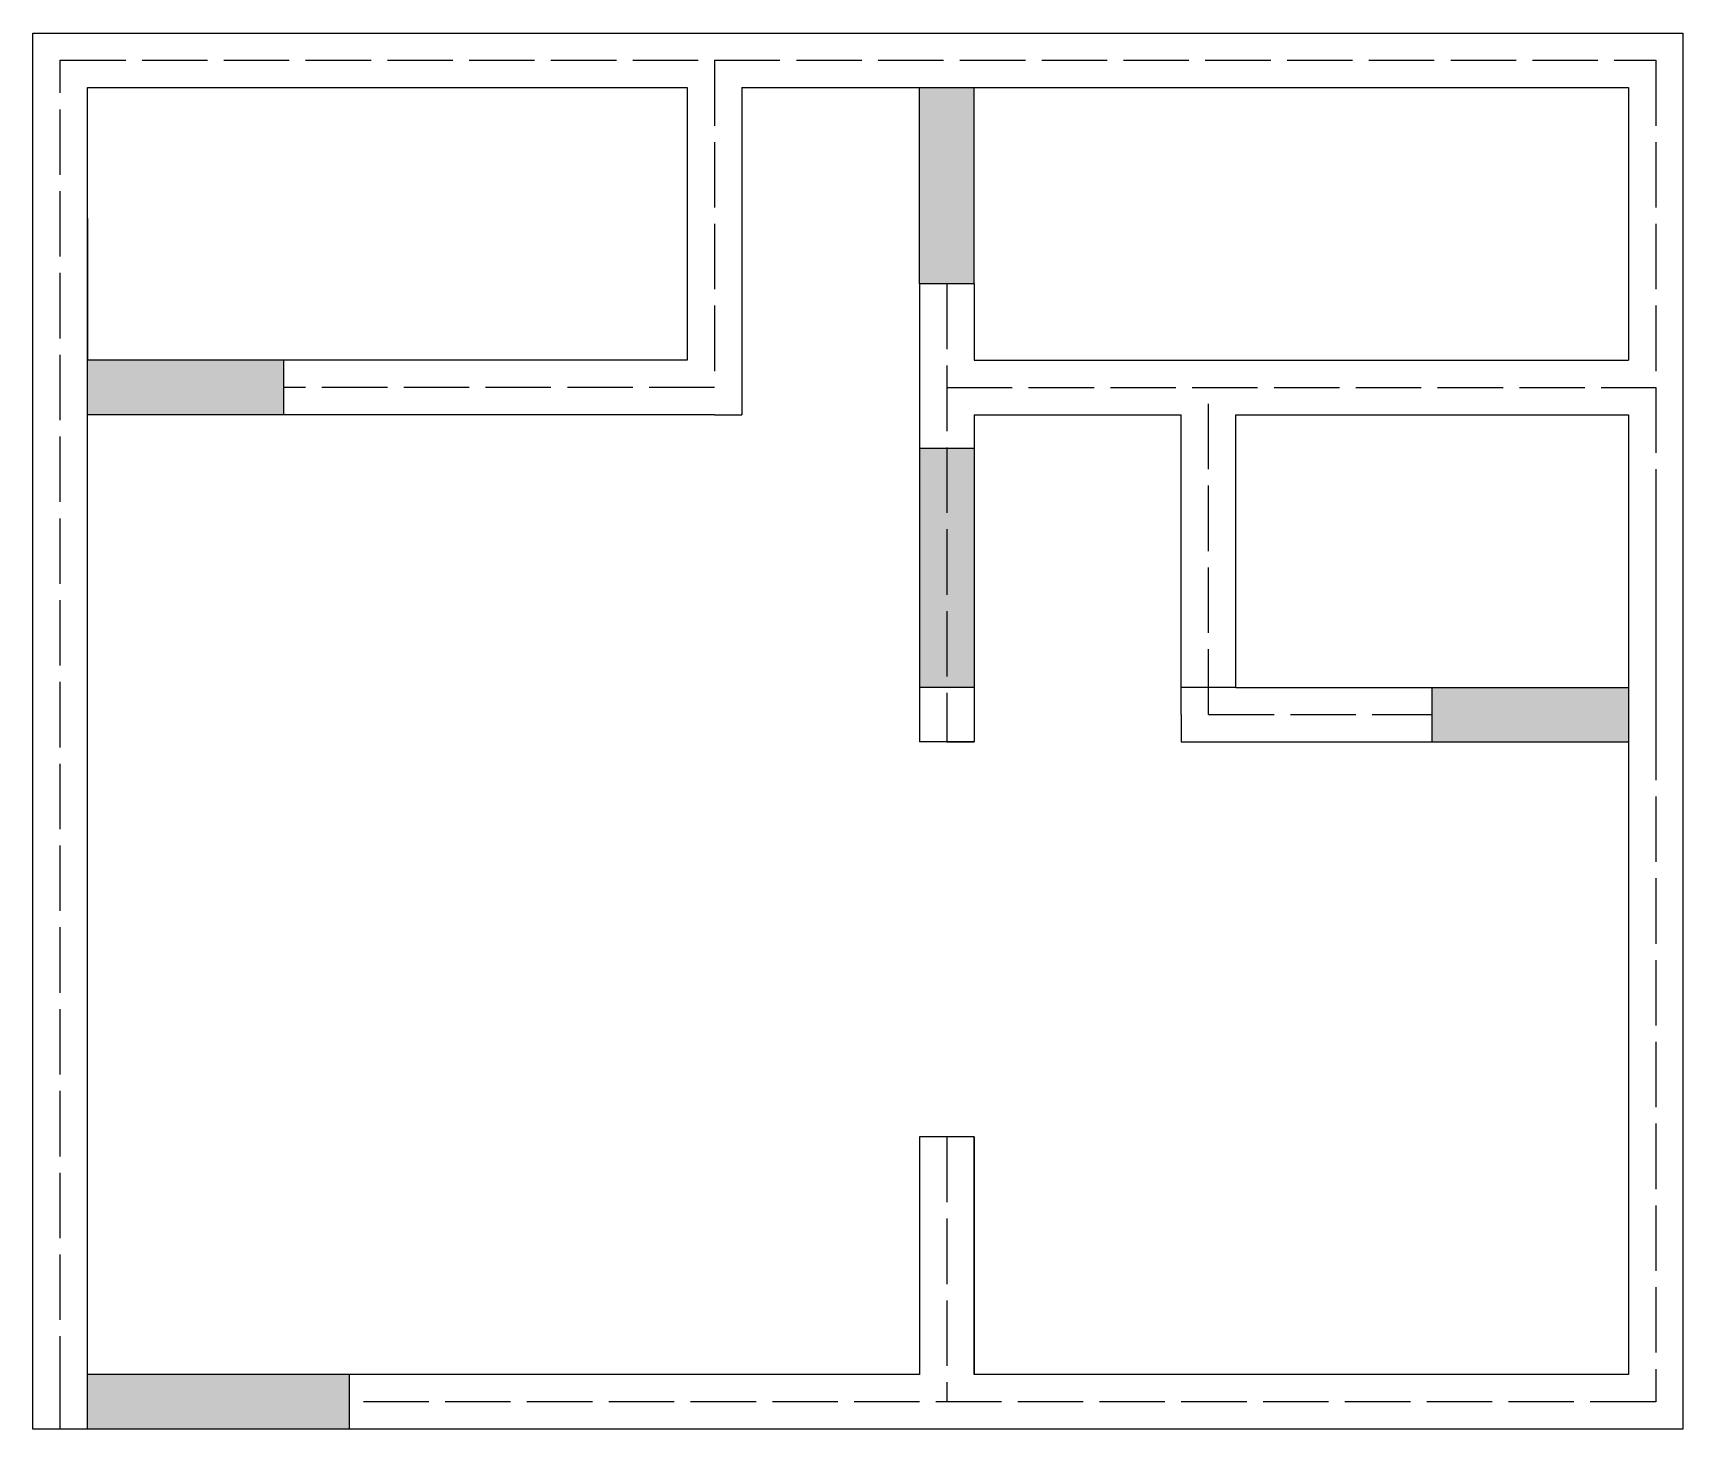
# Model space of a CAD drawing. Header units: inches. Extents: x -53 to 250, y -18 to 238.
import ezdxf

# ---------------------------------------------------------------- set-up
doc = ezdxf.new("R2010")
doc.units = ezdxf.units.IN
doc.header["$MEASUREMENT"] = 0
doc.linetypes.add('ACAD_ISO02W100', pattern=[15, 12, -3])
doc.layers.get('0').update_dxf_attribs({"true_color": 0xe7f0ff})

msp = doc.modelspace()

# ---------------------------------------------------------------- hatches: boundary and pattern name
at = {"linetype": 'ACAD_ISO02W100'}
h = msp.add_hatch(color=256, dxfattribs=at)
h.set_gradient(color1=(7, 169, 4), color2=(8, 194, 5), one_color=1, tint=0.39)
h.paths.add_polyline_path([(119.61, 227.69), (109.61, 227.69), (109.61, 191.69), (119.61, 191.69)])
h = msp.add_hatch(color=256, dxfattribs=at)
h.set_gradient(color1=(7, 169, 4), color2=(8, 194, 5), one_color=1, tint=0.39)
h.paths.add_polyline_path([(-6.99, 177.69), (-42.99, 177.69), (-42.99, 167.69), (-6.99, 167.69)])
h = msp.add_hatch(color=256, dxfattribs=at)
h.set_gradient(color1=(39, 162, 11), color2=(45, 186, 13), one_color=1, tint=0.39)
h.paths.add_polyline_path([(119.61, 161.53), (114.61, 161.53), (114.61, 117.69), (119.61, 117.69)])
h.paths.add_polyline_path([(114.61, 161.53), (109.61, 161.53), (109.61, 117.69), (114.61, 117.69)])
h = msp.add_hatch(color=256, dxfattribs=at)
h.set_gradient(color1=(7, 169, 4), color2=(8, 194, 5), one_color=1, tint=0.39)
h.paths.add_polyline_path([(239.61, 117.69), (203.61, 117.69), (203.61, 107.69), (239.61, 107.69)])
h = msp.add_hatch(color=256, dxfattribs=at)
h.set_gradient(color1=(7, 169, 4), color2=(8, 194, 5), one_color=1, tint=0.39)
h.paths.add_polyline_path([(5.01, -8.31), (-42.99, -8.31), (-42.99, -18.31), (5.01, -18.31)])

# ---------------------------------------------------------------- linework, layer by layer
for p, q in [((-47.99, 237.69), (72.01, 237.69)), ((-42.99, 227.69), (67.01, 227.69)), ((67.01, 227.69), (67.01, 177.69)), ((77.01, 227.69), (77.01, 172.69)), ((109.61, 191.69), (109.61, 227.69)), ((119.61, 191.69), (119.61, 227.69)), ((109.61, 191.69), (109.61, 107.69)), ((109.61, 191.69), (109.61, 172.69)), ((119.61, 191.69), (119.61, 177.69)), ((119.61, 191.69), (119.61, 177.69)), ((-6.99, 177.69), (-42.99, 177.69)), ((67.01, 177.69), (-6.99, 177.69)), ((119.61, 177.69), (239.61, 177.69)), ((77.01, 172.69), (77.01, 167.69)), ((109.61, 172.69), (109.61, 112.69)), ((-6.99, 167.69), (-42.99, 167.69)), ((72.01, 167.69), (-6.99, 167.69)), ((72.01, 167.69), (77.01, 167.69)), ((119.61, 167.69), (119.61, 107.69)), ((119.61, 167.69), (157.61, 167.69)), ((119.61, 167.69), (119.61, 112.69)), ((157.61, 112.69), (157.61, 167.69)), ((167.61, 167.69), (239.61, 167.69)), ((167.61, 117.69), (167.61, 167.69)), ((109.61, 161.53), (119.61, 161.53)), ((119.61, 117.69), (109.61, 117.69)), ((167.61, 117.69), (157.61, 117.69)), ((167.61, 117.69), (203.61, 117.69)), ((203.61, 117.69), (239.61, 117.69)), ((157.61, 112.69), (157.61, 107.69)), ((119.61, 107.69), (109.61, 107.69)), ((114.61, 107.69), (119.61, 107.69)), ((157.61, 107.69), (203.61, 107.69)), ((203.61, 107.69), (239.61, 107.69)), ((109.61, 35.28), (109.61, -8.31)), ((119.61, 35.28), (109.61, 35.28)), ((119.61, 35.28), (119.61, -8.31)), ((119.61, -8.31), (119.61, 35.28)), ((-42.99, -18.31), (-42.99, -8.31)), ((5.01, -8.31), (-42.99, -8.31)), ((5.01, -18.31), (-42.99, -18.31))]:
    msp.add_line(p, q)
for p, q in [((72.01, 232.69), (72.01, 172.69)), ((114.61, 191.69), (114.61, 107.69)), ((72.01, 172.69), (-6.99, 172.69)), ((114.61, 172.69), (244.61, 172.69)), ((162.61, 112.69), (162.61, 172.69)), ((162.61, 112.69), (203.61, 112.69)), ((114.61, 35.28), (114.61, -13.31))]:
    msp.add_line(p, q, dxfattribs=at)
for points in [[(-42.99, -18.31), (-52.99, -18.31), (-52.99, 237.69), (249.61, 237.69), (249.61, -18.31), (5.01, -18.31)], [(109.61, 237.69), (109.61, 237.69), (155.61, 237.69)], [(-42.99, -8.31), (-42.99, 227.69), (67.01, 227.69)], [(77.01, 227.69), (239.61, 227.69), (239.61, 177.69)], [(119.61, 227.69), (145.61, 227.69)], [(-42.99, 203.69), (-42.99, 177.69)], [(119.61, 191.69), (109.61, 191.69)], [(-6.99, 167.69), (-6.99, 177.69)], [(239.61, 167.69), (239.61, -8.31), (119.61, -8.31)], [(249.61, 153.69), (249.61, 107.69)], [(244.61, 148.69), (244.61, 112.69)], [(239.61, 143.69), (239.61, 117.69)], [(203.61, 107.69), (203.61, 117.69)], [(-52.99, -18.31), (-52.99, -8.31)], [(109.61, -8.31), (5.01, -8.31)], [(5.01, -8.31), (5.01, -18.31)], [(-47.99, -18.31), (-47.99, -13.31)]]:
    msp.add_lwpolyline(points)
msp.add_lwpolyline([(-47.99, -13.31), (-47.99, 232.69), (244.61, 232.69), (244.61, -13.31), (5.01, -13.31)], dxfattribs=at)

doc.saveas('drawing.dxf')
